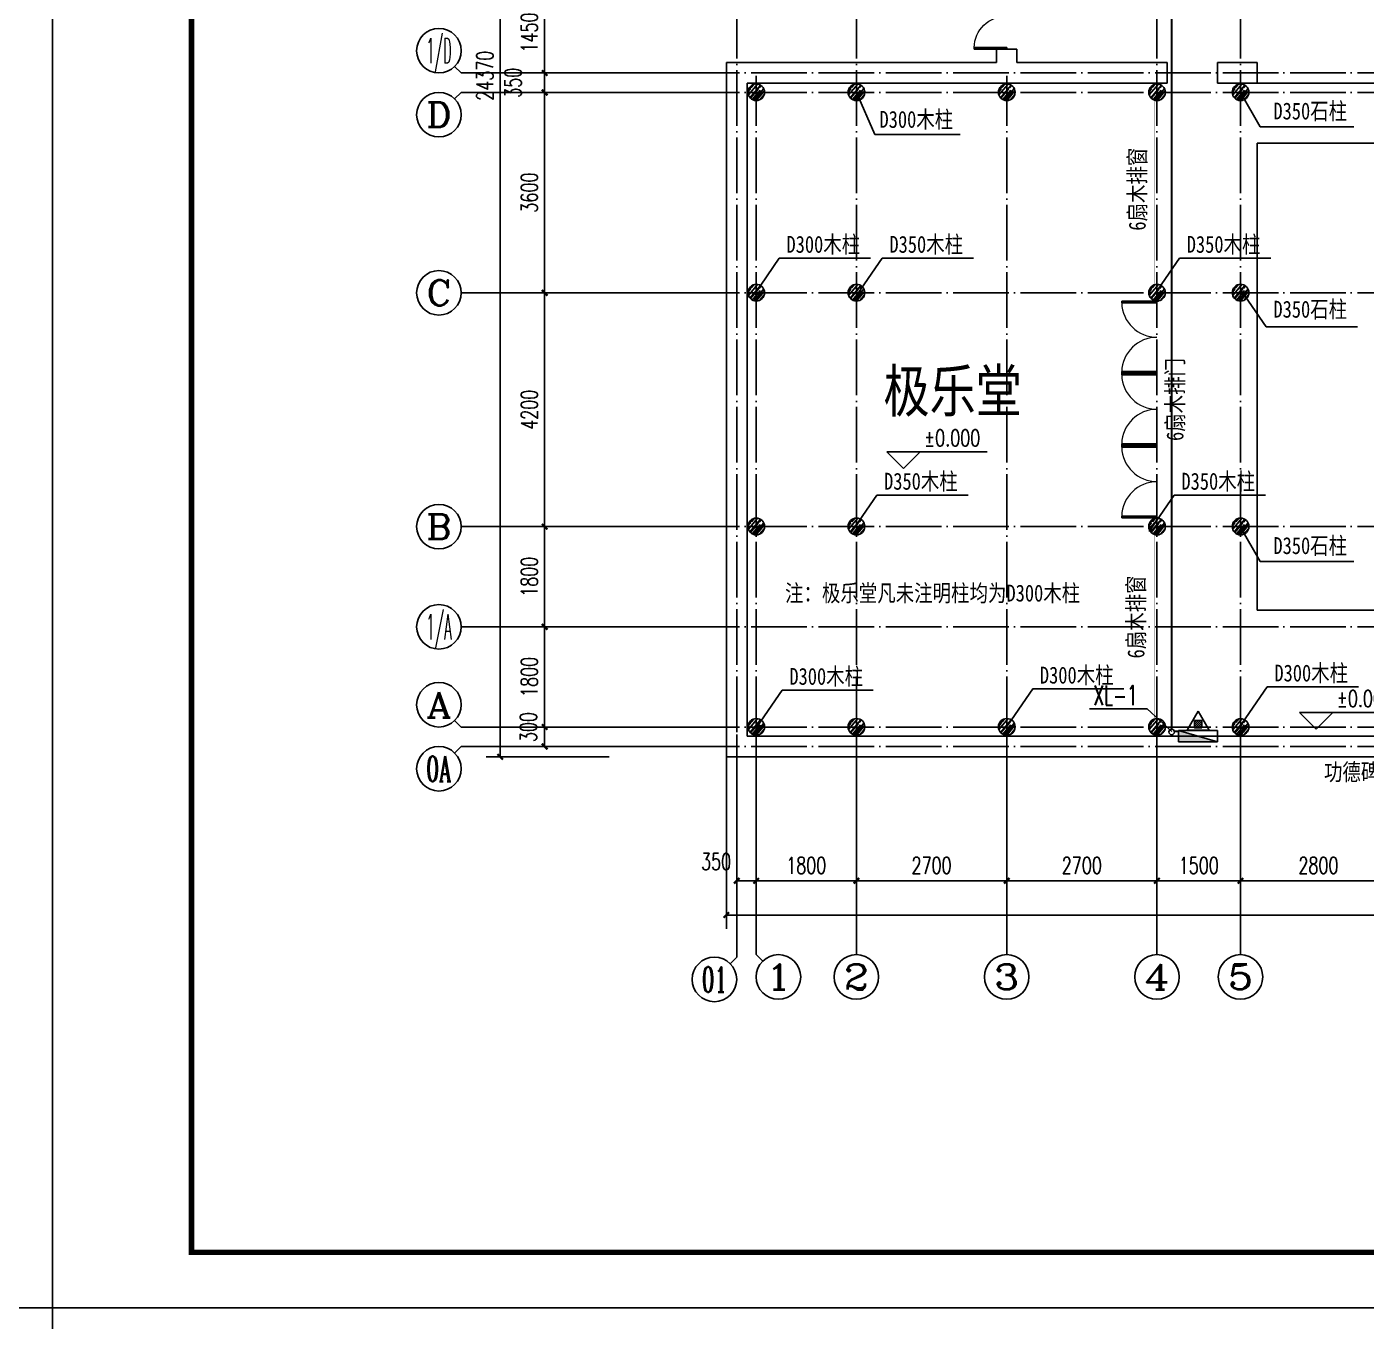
# Model space of a CAD drawing. Extents: x 8254 to 366479, y -216343 to -120021.
# Drawn here: x 96161 to 120223, y -179129 to -155876 of the extents above; entities that cross this region are included whole.
import ezdxf
from ezdxf.enums import TextEntityAlignment as Align

# ---------------------------------------------------------------- set-up
doc = ezdxf.new("R2010")
doc.units = 0
doc.header["$LTSCALE"] = 500
doc.header["$MEASUREMENT"] = 0
doc.linetypes.add('DOTE', pattern=[2.42, 2, -0.2, 0.02, -0.2])
doc.layers.get('0').update_dxf_attribs({"linetype": 'CONTINUOUS'})
doc.layers.get('Defpoints').update_dxf_attribs({"linetype": 'CONTINUOUS'})
for name, color, linetype in [('AXIS', 3, 'CONTINUOUS'), ('AXIS_TEXT', 7, 'CONTINUOUS'), ('DIM_ELEV', 3, 'CONTINUOUS'), ('DIM_消防', 3, 'CONTINUOUS'), ('DOTE', 1, 'DOTE'), ('EQUIP_消火栓', 7, 'CONTINUOUS'), ('EQUIP_消防', 7, 'CONTINUOUS'), ('PIPE-消防', 1, 'TG_X'), ('PUB_DIM', 3, 'CONTINUOUS'), ('PUB_TITLE', 4, 'CONTINUOUS'), ('TWT_TITLE', 7, 'CONTINUOUS'), ('WALL', 130, 'CONTINUOUS'), ('WINDOW', 251, 'CONTINUOUS')]:
    doc.layers.add(name, color=color, linetype=linetype)
doc.styles.add('_TCH_AXIS', font='COMPLEX', dxfattribs={"bigfont": 'GBCBIG'})
doc.styles.add('_TCH_DIM', font='SIMPLEX', dxfattribs={"bigfont": 'GBCBIG'})
doc.styles.add('_TCH_DIM_T3', font='SIMPLEX', dxfattribs={"width": 0.705882, "bigfont": 'GBCBIG'})
doc.styles.add('_TWT_SERIAL', font='COMPLEX', dxfattribs={"width": 0.8, "height": 3.5, "bigfont": 'HZTXT'})
doc.styles.add('COMPLEX', font='COMPLEX')
doc.styles.add('TG_LINETYPE', font='SIMPLEX', dxfattribs={"width": 0.8, "height": 3, "bigfont": 'HZTXT'})
doc.styles.add('宋体', font='SimSun.ttf', dxfattribs={"width": 0.8})
doc.linetypes.add('TG_X', pattern='A,2,-0.3,["X",TG_LINETYPE,S=0.1,R=0,X=-0.23,Y=-0.15],0', length=2.3)
doc.dimstyles.new('_TCH_ARCH&&100', dxfattribs={"dimtxt": 297.5, "dimasz": 100, "dimexe": 250, "dimexo": 300, "dimgap": 126.25, "dimtad": 1, "dimlfac": 0.001, "dimzin": 0, "dimdsep": 46, "dimtxsty": '_TCH_DIM_T3', "dimblk": 'ARCHTICK', "dimcen": 0.09, "dimclrt": 7, "dimazin": 2, "dimtfac": 1, "dimtix": 1, "dimtmove": 2, "dimatfit": 3, "dimfxl": 0, "dimtolj": 1, "dimtzin": 0, "dimarcsym": 0})

# ---------------------------------------------------------------- blocks, each defined once
blk = doc.blocks.new('$DorLib2D$00000002')
for p, q in [((-0.5, 0), (-0.5, 0.4875)), ((-0.475, 0.4875), (-0.5, 0.4875)), ((-0.475, 0), (-0.475, 0.4875)), ((0.475, 0), (0.475, 0.4875)), ((0.475, 0.4875), (0.5, 0.4875)), ((0.5, 0), (0.5, 0.4875)), ((-0.5, 0), (-0.475, 0)), ((0.5, 0), (0.475, 0))]:
    blk.add_line(p, q)
at = {"lineweight": 13}
for centre, start, end in [((-0.4875, 0), 0, 88.53072), ((0.4875, 0), 91.46928, 180)]:
    blk.add_arc(centre, 0.4875, start, end, dxfattribs=at)
blk = doc.blocks.new('grtgrtgrgr')
h = blk.add_hatch()
h.set_pattern_fill('木材', color=251, scale=20, style=0)
h.set_pattern_definition([(50, (-1104.67, -77101.75), (51.847064, 186.24683), [1200, -160, 400, -80]), (50, (-998.27, -77061.75), (-132.93014, 7.10905), [240, -26.4, 480, -60]), (50, (-1064.67, -77033.746), (226.339663, 353.127904), [640, -112, 320, -80])])
h.paths.add_polyline_path([(109115.752, -157052.858, 1), (109415.752, -157052.858, 1)])
h = blk.add_hatch()
h.set_pattern_fill('木材', color=251, scale=20, style=0)
h.set_pattern_definition([(50, (695.33, -77101.75), (51.847064, 186.24683), [1200, -160, 400, -80]), (50, (801.73, -77061.75), (-132.93014, 7.10905), [240, -26.4, 480, -60]), (50, (735.33, -77033.746), (226.339663, 353.127904), [640, -112, 320, -80])])
h.paths.add_polyline_path([(110915.752, -157052.858, 1), (111215.752, -157052.858, 1)])
h = blk.add_hatch()
h.set_pattern_fill('木材', color=251, scale=20, style=0)
h.set_pattern_definition([(50, (3395.33, -77101.75), (51.847064, 186.24683), [1200, -160, 400, -80]), (50, (3501.73, -77061.75), (-132.93014, 7.10905), [240, -26.4, 480, -60]), (50, (3435.33, -77033.746), (226.339663, 353.127904), [640, -112, 320, -80])])
h.paths.add_polyline_path([(113615.752, -157052.858, 1), (113915.752, -157052.858, 1)])
h = blk.add_hatch()
h.set_pattern_fill('木材', color=251, scale=20, style=0)
h.set_pattern_definition([(50, (6095.33, -77101.75), (51.847064, 186.24683), [1200, -160, 400, -80]), (50, (6201.73, -77061.75), (-132.93014, 7.10905), [240, -26.4, 480, -60]), (50, (6135.33, -77033.746), (226.339663, 353.127904), [640, -112, 320, -80])])
h.paths.add_polyline_path([(116315.752, -157052.858, 1), (116615.752, -157052.858, 1)])
h = blk.add_hatch()
h.set_pattern_fill('木材', color=251, scale=20, style=0)
h.set_pattern_definition([(50, (7595.33, -77101.75), (51.847064, 186.24683), [1200, -160, 400, -80]), (50, (7701.73, -77061.75), (-132.93014, 7.10905), [240, -26.4, 480, -60]), (50, (7635.33, -77033.746), (226.339663, 353.127904), [640, -112, 320, -80])])
h.paths.add_polyline_path([(117815.752, -157052.858, 1), (118115.752, -157052.858, 1)])
h = blk.add_hatch()
h.set_pattern_fill('木材', color=251, scale=20, style=0)
h.set_pattern_definition([(50, (-1104.67, -80701.75), (51.847064, 186.24683), [1200, -160, 400, -80]), (50, (-998.27, -80661.75), (-132.93014, 7.10905), [240, -26.4, 480, -60]), (50, (-1064.67, -80633.746), (226.339663, 353.127904), [640, -112, 320, -80])])
h.paths.add_polyline_path([(109115.752, -160652.858, 1), (109415.752, -160652.858, 1)])
h = blk.add_hatch()
h.set_pattern_fill('木材', color=251, scale=20, style=0)
h.set_pattern_definition([(50, (695.33, -80701.75), (51.847064, 186.24683), [1200, -160, 400, -80]), (50, (801.73, -80661.75), (-132.93014, 7.10905), [240, -26.4, 480, -60]), (50, (735.33, -80633.746), (226.339663, 353.127904), [640, -112, 320, -80])])
h.paths.add_polyline_path([(110915.752, -160652.858, 1), (111215.752, -160652.858, 1)])
h = blk.add_hatch()
h.set_pattern_fill('木材', color=251, scale=20, style=0)
h.set_pattern_definition([(50, (6095.33, -80701.75), (51.847064, 186.24683), [1200, -160, 400, -80]), (50, (6201.73, -80661.75), (-132.93014, 7.10905), [240, -26.4, 480, -60]), (50, (6135.33, -80633.746), (226.339663, 353.127904), [640, -112, 320, -80])])
h.paths.add_polyline_path([(116315.752, -160652.858, 1), (116615.752, -160652.858, 1)])
h = blk.add_hatch()
h.set_pattern_fill('木材', color=251, scale=20, style=0)
h.set_pattern_definition([(50, (7595.33, -80701.75), (51.847064, 186.24683), [1200, -160, 400, -80]), (50, (7701.73, -80661.75), (-132.93014, 7.10905), [240, -26.4, 480, -60]), (50, (7635.33, -80633.746), (226.339663, 353.127904), [640, -112, 320, -80])])
h.paths.add_polyline_path([(117815.752, -160652.858, 1), (118115.752, -160652.858, 1)])
h = blk.add_hatch()
h.set_pattern_fill('木材', color=251, scale=20, style=0)
h.set_pattern_definition([(50, (-1104.67, -84901.75), (51.847064, 186.24683), [1200, -160, 400, -80]), (50, (-998.27, -84861.75), (-132.93014, 7.10905), [240, -26.4, 480, -60]), (50, (-1064.67, -84833.746), (226.339663, 353.127904), [640, -112, 320, -80])])
h.paths.add_polyline_path([(109115.752, -164852.858, 1), (109415.752, -164852.858, 1)])
h = blk.add_hatch()
h.set_pattern_fill('木材', color=251, scale=20, style=0)
h.set_pattern_definition([(50, (695.33, -84901.75), (51.847064, 186.24683), [1200, -160, 400, -80]), (50, (801.73, -84861.75), (-132.93014, 7.10905), [240, -26.4, 480, -60]), (50, (735.33, -84833.746), (226.339663, 353.127904), [640, -112, 320, -80])])
h.paths.add_polyline_path([(110915.752, -164852.858, 1), (111215.752, -164852.858, 1)])
h = blk.add_hatch()
h.set_pattern_fill('木材', color=251, scale=20, style=0)
h.set_pattern_definition([(50, (6095.33, -84901.75), (51.847064, 186.24683), [1200, -160, 400, -80]), (50, (6201.73, -84861.75), (-132.93014, 7.10905), [240, -26.4, 480, -60]), (50, (6135.33, -84833.746), (226.339663, 353.127904), [640, -112, 320, -80])])
h.paths.add_polyline_path([(116315.752, -164852.858, 1), (116615.752, -164852.858, 1)])
h = blk.add_hatch()
h.set_pattern_fill('木材', color=251, scale=20, style=0)
h.set_pattern_definition([(50, (7595.33, -84901.75), (51.847064, 186.24683), [1200, -160, 400, -80]), (50, (7701.73, -84861.75), (-132.93014, 7.10905), [240, -26.4, 480, -60]), (50, (7635.33, -84833.746), (226.339663, 353.127904), [640, -112, 320, -80])])
h.paths.add_polyline_path([(117815.752, -164852.858, 1), (118115.752, -164852.858, 1)])
h = blk.add_hatch()
h.set_pattern_fill('木材', color=251, scale=20, style=0)
h.set_pattern_definition([(50, (-1104.67, -88501.75), (51.847064, 186.24683), [1200, -160, 400, -80]), (50, (-998.27, -88461.75), (-132.93014, 7.10905), [240, -26.4, 480, -60]), (50, (-1064.67, -88433.746), (226.339663, 353.127904), [640, -112, 320, -80])])
h.paths.add_polyline_path([(109115.752, -168452.858, 1), (109415.752, -168452.858, 1)])
h = blk.add_hatch()
h.set_pattern_fill('木材', color=251, scale=20, style=0)
h.set_pattern_definition([(50, (695.33, -88501.75), (51.847064, 186.24683), [1200, -160, 400, -80]), (50, (801.73, -88461.75), (-132.93014, 7.10905), [240, -26.4, 480, -60]), (50, (735.33, -88433.746), (226.339663, 353.127904), [640, -112, 320, -80])])
h.paths.add_polyline_path([(110915.752, -168452.858, 1), (111215.752, -168452.858, 1)])
h = blk.add_hatch()
h.set_pattern_fill('木材', color=251, scale=20, style=0)
h.set_pattern_definition([(50, (3395.33, -88501.75), (51.847064, 186.24683), [1200, -160, 400, -80]), (50, (3501.73, -88461.75), (-132.93014, 7.10905), [240, -26.4, 480, -60]), (50, (3435.33, -88433.746), (226.339663, 353.127904), [640, -112, 320, -80])])
h.paths.add_polyline_path([(113615.752, -168452.858, 1), (113915.752, -168452.858, 1)])
h = blk.add_hatch()
h.set_pattern_fill('木材', color=251, scale=20, style=0)
h.set_pattern_definition([(50, (6095.33, -88501.75), (51.847064, 186.24683), [1200, -160, 400, -80]), (50, (6201.73, -88461.75), (-132.93014, 7.10905), [240, -26.4, 480, -60]), (50, (6135.33, -88433.746), (226.339663, 353.127904), [640, -112, 320, -80])])
h.paths.add_polyline_path([(116315.752, -168452.858, 1), (116615.752, -168452.858, 1)])
h = blk.add_hatch()
h.set_pattern_fill('木材', color=251, scale=20, style=0)
h.set_pattern_definition([(50, (7595.33, -88504.39), (51.847064, 186.24683), [1200, -160, 400, -80]), (50, (7701.73, -88464.39), (-132.93014, 7.10905), [240, -26.4, 480, -60]), (50, (7635.33, -88436.393), (226.339663, 353.127904), [640, -112, 320, -80])])
h.paths.add_polyline_path([(117815.752, -168455.504, 1), (118115.752, -168455.504, 1)])
at = {"color": 251}
for p, q in [((111064.227, -157055.504), (111397.377, -157811.39)), ((117964.227, -157055.504), (118316.63, -157673.587)), ((118264.383, -156890.504), (121764.227, -156890.504)), ((111397.377, -157811.39), (112931.347, -157811.39)), ((118316.63, -157673.587), (120001.26, -157673.587)), ((117964.227, -164862.699), (118316.63, -165480.782)), ((118316.63, -165480.782), (120001.26, -165480.782))]:
    blk.add_line(p, q, dxfattribs=at)
at = {"color": 251, "const_width": 2}
for points in [[(116414.227, -157193.731), (116414.227, -160511.985)], [(116514.227, -157192.652), (116514.227, -160510.906)], [(116414.227, -164993.731), (116414.227, -168311.985)], [(116514.227, -164992.652), (116514.227, -168310.906)]]:
    blk.add_lwpolyline(points, dxfattribs=at)
at = {"color": 251}
for points in [[(124879.227, -166355.504), (118264.383, -166355.504), (118264.383, -157968.777), (143464.071, -157968.777), (143464.071, -166355.504), (136949.227, -166355.504)], [(109231, -160684.573), (109679.35, -160031.915), (111316.11, -160031.915)], [(111079.984, -160684.573), (111528.334, -160031.915), (113165.094, -160031.915)], [(116421.491, -160684.573), (116869.84, -160031.915), (118506.601, -160031.915)], [(117978.516, -160612.56), (118426.866, -161265.217), (120063.626, -161265.217)], [(110984.111, -164940.831), (111432.46, -164288.173), (113069.22, -164288.173)], [(116325.617, -164940.831), (116773.967, -164288.173), (118410.727, -164288.173)], [(109283.177, -168445.481), (109731.526, -167792.824), (111368.287, -167792.824)], [(113783.678, -168423.289), (114232.027, -167770.631), (115868.787, -167770.631)], [(117996.206, -168385.687), (118444.555, -167733.03), (120081.316, -167733.03)]]:
    blk.add_lwpolyline(points, dxfattribs=at)
for centre in [(109265.752, -157052.858), (111065.752, -157052.858), (113765.752, -157052.858), (116465.752, -157052.858), (117965.752, -157052.858), (109265.752, -160652.858), (111065.752, -160652.858), (116465.752, -160652.858), (117965.752, -160652.858), (109265.752, -164852.858), (111065.752, -164852.858), (116465.752, -164852.858), (117965.752, -164852.858), (109265.752, -168452.858), (111065.752, -168452.858), (113765.752, -168452.858), (116465.752, -168452.858), (117965.752, -168455.504)]:
    blk.add_circle(centre, 150, dxfattribs=at)
at = {"layer": 'DIM_ELEV', "color": 251}
for p, q in [((111911.007, -163810.95), (111611.007, -163510.95)), ((111611.007, -163510.95), (113411.007, -163510.95)), ((111911.007, -163810.95), (112211.007, -163510.95)), ((119324.636, -168491.899), (119024.636, -168191.899)), ((119024.636, -168191.899), (120824.636, -168191.899)), ((119324.636, -168491.899), (119624.636, -168191.899))]:
    blk.add_line(p, q, dxfattribs=at)
at = {"layer": 'DOTE', "color": 251}
for p, q in [((108914.227, -169755.504), (108914.227, -143155.504)), ((111064.227, -169755.504), (111064.227, -143155.504)), ((116464.227, -169755.504), (116464.227, -143155.504)), ((117964.227, -169755.504), (117964.227, -154655.504)), ((107964.227, -156705.504), (154164.227, -156705.504)), ((109264.227, -169755.504), (109264.227, -156755.504)), ((113764.227, -169755.504), (113764.227, -156755.504)), ((107964.227, -157055.504), (154164.227, -157055.504)), ((107964.227, -160655.504), (154164.227, -160655.504)), ((107964.227, -164855.504), (154164.227, -164855.504)), ((107964.227, -166655.504), (154164.227, -166655.504)), ((107964.227, -168455.504), (154164.227, -168455.504)), ((107964.227, -168805.504), (154164.227, -168805.504))]:
    blk.add_line(p, q, dxfattribs=at)
at = {"layer": 'WALL', "color": 251}
for p, q in [((113949.227, -156280.504), (113579.227, -156280.504)), ((113579.227, -156280.504), (113579.227, -156520.504)), ((113949.227, -156520.504), (113949.227, -156280.504)), ((108729.227, -156520.504), (108729.227, -168990.504)), ((113579.227, -156520.504), (108729.227, -156520.504)), ((116649.227, -156520.504), (113949.227, -156520.504)), ((116649.227, -156890.504), (116649.227, -156520.504)), ((118264.383, -156520.504), (117549.227, -156520.504)), ((117549.227, -156890.504), (117549.227, -156520.504)), ((118264.383, -156890.504), (118264.383, -156520.504)), ((109099.227, -156890.504), (109099.227, -168620.504)), ((113764.227, -156890.504), (109099.227, -156890.504)), ((116649.227, -156890.504), (113764.227, -156890.504)), ((118264.383, -156890.504), (117549.227, -156890.504)), ((116434.227, -160802.85), (116434.227, -160803.648)), ((116494.227, -160802.85), (116434.227, -160802.85)), ((116434.227, -160803.648), (116494.227, -160803.648)), ((116494.227, -160803.648), (116494.227, -160802.85)), ((116494.227, -164697.648), (116434.227, -164697.648)), ((116434.227, -164697.648), (116434.227, -164702.858)), ((116434.227, -164702.858), (116494.227, -164702.858)), ((116494.227, -164702.858), (116494.227, -164697.648)), ((109099.227, -168620.504), (123679.227, -168620.504)), ((108729.227, -168990.504), (124049.227, -168990.504))]:
    blk.add_line(p, q, dxfattribs=at)
at = {"layer": 'WINDOW', "color": 251}
for p, xscale, yscale, zscale, rotation in [((113764.227, -155680.504), 1200, -1200, 1200, 270.0000000000012), ((116464.227, -161453.648), -1300, -1300, -1300, 270), ((116464.227, -162747.648), -1300, -1300, -1300, 270), ((116464.227, -164047.648), -1300, -1300, -1300, 270)]:
    blk.add_blockref('$DorLib2D$00000002', p, dxfattribs=dict(at, xscale=xscale, yscale=yscale, zscale=zscale, rotation=rotation))
at = {"color": 251, "style": '宋体', "width": 0.8}
for s, height, p in [('D300木柱', 303.7975, (111478.901, -157691.326, 1099890)), ('D350石柱', 303.7975, (118555.485, -157540.973, 1099890)), ('D300木柱', 303.7975, (109807.969, -159935.783, 1099890)), ('D350木柱', 303.7975, (111656.953, -159935.783, 1099890)), ('D350木柱', 303.7975, (116998.46, -159935.783, 1099890)), ('D350石柱', 303.7975, (118555.485, -161101.752, 1099890)), ('极乐堂', 759.4937, (111550.046, -162796.151, 1099890)), ('D350木柱', 303.7975, (111561.079, -164192.041, 1099890)), ('D350木柱', 303.7975, (116902.586, -164192.041, 1099890)), ('D350石柱', 303.7975, (118555.485, -165348.168, 1099890)), ('注：极乐堂凡未注明柱均为D300木柱', 303.79747, (109781.921, -166201.014, 1099890)), ('D300木柱', 303.7975, (109860.145, -167696.692, 1099890)), ('D300木柱', 303.7975, (114360.646, -167674.499, 1099890)), ('D300木柱', 303.7975, (118573.174, -167636.898, 1099890)), ('功德碑照壁', 303.7975, (119463.715, -169415.72, 1099890))]:
    blk.add_text(s, height=height, dxfattribs=at).set_placement(p)
for s, p in [('6扇木排窗', (116260.615, -159538.679, 1099890)), ('6扇木排门', (116939.571, -163316.983, 1099890)), ('6扇木排窗', (116238.13, -167222.929, 1099890))]:
    blk.add_text(s, height=303.7975, rotation=90, dxfattribs=at).set_placement(p)
at = {"layer": 'DIM_ELEV', "color": 7, "style": '_TCH_DIM', "width": 0.705882}
for p in [(112281.007, -163410.85), (119694.636, -168091.799)]:
    blk.add_text('%%P0.000', height=297.5, dxfattribs=at).set_placement(p)
blk = doc.blocks.new('$TwtSys$00000546')
h = blk.add_hatch()
h.set_pattern_fill('ANSI31', color=256, scale=200, style=0)
h.set_pattern_definition([(45, (-38543.802, -6670.83), (-17.67767, 17.67767), [])])
h.paths.add_polyline_path([(-65, 174), (65, 174), (65, 44), (-65, 44)])
for points in [[(0, 344), (-198, 0), (198, 0)], [(-65, 174), (65, 174), (65, 44), (-65, 44)]]:
    blk.add_lwpolyline(points, close=True)
blk = doc.blocks.new('_ArchTick')
at = {"color": 0, "linetype": 'ByBlock', "const_width": 0.4}
blk.add_lwpolyline([(-0.5, -0.5), (0.5, 0.5)], dxfattribs=at)
blk = doc.blocks.new('*D210')
at = {"layer": 'Defpoints', "color": 0}
for p in [(104665, -144521), (106922, -144521), (106922, -168991)]:
    blk.add_point(p, dxfattribs=at)
at = {"layer": 'PUB_DIM', "color": 0, "lineweight": -2}
for p, q in [((106622, -144521), (104415, -144521)), ((104665, -168991), (104665, -144521)), ((106622, -168991), (104415, -168991))]:
    blk.add_line(p, q, dxfattribs=at)
at = {"layer": 'PUB_DIM', "color": 0, "lineweight": -2, "xscale": 100, "yscale": 100, "zscale": 100}
for p, rotation in [((104665, -144521), 90), ((104665, -168991), 270)]:
    blk.add_blockref('_ArchTick', p, dxfattribs=dict(at, rotation=rotation))
at = {"layer": 'PUB_DIM', "color": 7, "insert": (104390, -156756), "char_height": 297.5, "attachment_point": 5, "rotation": 90, "style": '_TCH_DIM_T3'}
blk.add_mtext('\\A1;24370', dxfattribs=at)
blk = doc.blocks.new('*D230')
at = {"layer": 'AXIS', "color": 0, "lineweight": -2}
for p, q in [((108914, -169017), (108914, -171467)), ((109264, -169017), (109264, -171467)), ((108914, -171217), (109264, -171217))]:
    blk.add_line(p, q, dxfattribs=at)
at = {"layer": 'Defpoints', "color": 0}
for p in [(108914, -168717), (109264, -168717), (109264, -171217)]:
    blk.add_point(p, dxfattribs=at)
at = {"layer": 'AXIS', "color": 0, "lineweight": -2, "xscale": 100, "yscale": 100, "zscale": 100, "rotation": 180}
blk.add_blockref('_ArchTick', (108914, -171217), dxfattribs=at)
at = {"layer": 'AXIS', "color": 0, "lineweight": -2, "xscale": 100, "yscale": 100, "zscale": 100}
blk.add_blockref('_ArchTick', (109264, -171217), dxfattribs=at)
at = {"layer": 'AXIS', "color": 7, "insert": (108544, -170872), "char_height": 297.5, "attachment_point": 5, "style": '_TCH_DIM_T3'}
blk.add_mtext('\\A1;350', dxfattribs=at)
blk = doc.blocks.new('*D231')
at = {"layer": 'AXIS', "color": 0, "lineweight": -2}
for p, q in [((109264, -169017), (109264, -171467)), ((111064, -169017), (111064, -171467)), ((109264, -171217), (111064, -171217))]:
    blk.add_line(p, q, dxfattribs=at)
at = {"layer": 'Defpoints', "color": 0}
for p in [(109264, -168717), (111064, -168717), (111064, -171217)]:
    blk.add_point(p, dxfattribs=at)
at = {"layer": 'AXIS', "color": 0, "lineweight": -2, "xscale": 100, "yscale": 100, "zscale": 100, "rotation": 180}
blk.add_blockref('_ArchTick', (109264, -171217), dxfattribs=at)
at = {"layer": 'AXIS', "color": 0, "lineweight": -2, "xscale": 100, "yscale": 100, "zscale": 100}
blk.add_blockref('_ArchTick', (111064, -171217), dxfattribs=at)
at = {"layer": 'AXIS', "color": 7, "insert": (110164, -170942), "char_height": 297.5, "attachment_point": 5, "style": '_TCH_DIM_T3'}
blk.add_mtext('\\A1;1800', dxfattribs=at)
blk = doc.blocks.new('*D232')
at = {"layer": 'AXIS', "color": 0, "lineweight": -2}
for p, q in [((111064, -169017), (111064, -171467)), ((113764, -169017), (113764, -171467)), ((111064, -171217), (113764, -171217))]:
    blk.add_line(p, q, dxfattribs=at)
at = {"layer": 'Defpoints', "color": 0}
for p in [(111064, -168717), (113764, -168717), (113764, -171217)]:
    blk.add_point(p, dxfattribs=at)
at = {"layer": 'AXIS', "color": 0, "lineweight": -2, "xscale": 100, "yscale": 100, "zscale": 100, "rotation": 180}
blk.add_blockref('_ArchTick', (111064, -171217), dxfattribs=at)
at = {"layer": 'AXIS', "color": 0, "lineweight": -2, "xscale": 100, "yscale": 100, "zscale": 100}
blk.add_blockref('_ArchTick', (113764, -171217), dxfattribs=at)
at = {"layer": 'AXIS', "color": 7, "insert": (112414, -170942), "char_height": 297.5, "attachment_point": 5, "style": '_TCH_DIM_T3'}
blk.add_mtext('\\A1;2700', dxfattribs=at)
blk = doc.blocks.new('*D233')
at = {"layer": 'AXIS', "color": 0, "lineweight": -2}
for p, q in [((113764, -169017), (113764, -171467)), ((116464, -169017), (116464, -171467)), ((113764, -171217), (116464, -171217))]:
    blk.add_line(p, q, dxfattribs=at)
at = {"layer": 'Defpoints', "color": 0}
for p in [(113764, -168717), (116464, -168717), (116464, -171217)]:
    blk.add_point(p, dxfattribs=at)
at = {"layer": 'AXIS', "color": 0, "lineweight": -2, "xscale": 100, "yscale": 100, "zscale": 100, "rotation": 180}
blk.add_blockref('_ArchTick', (113764, -171217), dxfattribs=at)
at = {"layer": 'AXIS', "color": 0, "lineweight": -2, "xscale": 100, "yscale": 100, "zscale": 100}
blk.add_blockref('_ArchTick', (116464, -171217), dxfattribs=at)
at = {"layer": 'AXIS', "color": 7, "insert": (115114, -170942), "char_height": 297.5, "attachment_point": 5, "style": '_TCH_DIM_T3'}
blk.add_mtext('\\A1;2700', dxfattribs=at)
blk = doc.blocks.new('*D234')
at = {"layer": 'AXIS', "color": 0, "lineweight": -2}
for p, q in [((116464, -169017), (116464, -171467)), ((117964, -169017), (117964, -171467)), ((116464, -171217), (117964, -171217))]:
    blk.add_line(p, q, dxfattribs=at)
at = {"layer": 'Defpoints', "color": 0}
for p in [(116464, -168717), (117964, -168717), (117964, -171217)]:
    blk.add_point(p, dxfattribs=at)
at = {"layer": 'AXIS', "color": 0, "lineweight": -2, "xscale": 100, "yscale": 100, "zscale": 100, "rotation": 180}
blk.add_blockref('_ArchTick', (116464, -171217), dxfattribs=at)
at = {"layer": 'AXIS', "color": 0, "lineweight": -2, "xscale": 100, "yscale": 100, "zscale": 100}
blk.add_blockref('_ArchTick', (117964, -171217), dxfattribs=at)
at = {"layer": 'AXIS', "color": 7, "insert": (117214, -170942), "char_height": 297.5, "attachment_point": 5, "style": '_TCH_DIM_T3'}
blk.add_mtext('\\A1;1500', dxfattribs=at)
blk = doc.blocks.new('*D235')
at = {"layer": 'AXIS', "color": 0, "lineweight": -2}
for p, q in [((117964, -169017), (117964, -171467)), ((120764, -169017), (120764, -171467)), ((117964, -171217), (120764, -171217))]:
    blk.add_line(p, q, dxfattribs=at)
at = {"layer": 'Defpoints', "color": 0}
for p in [(117964, -168717), (120764, -168717), (120764, -171217)]:
    blk.add_point(p, dxfattribs=at)
at = {"layer": 'AXIS', "color": 0, "lineweight": -2, "xscale": 100, "yscale": 100, "zscale": 100, "rotation": 180}
blk.add_blockref('_ArchTick', (117964, -171217), dxfattribs=at)
at = {"layer": 'AXIS', "color": 0, "lineweight": -2, "xscale": 100, "yscale": 100, "zscale": 100}
blk.add_blockref('_ArchTick', (120764, -171217), dxfattribs=at)
at = {"layer": 'AXIS', "color": 7, "insert": (119364, -170942), "char_height": 297.5, "attachment_point": 5, "style": '_TCH_DIM_T3'}
blk.add_mtext('\\A1;2800', dxfattribs=at)
blk = doc.blocks.new('*D255')
at = {"layer": 'AXIS', "color": 0, "lineweight": -2}
for p, q in [((108729, -168832), (108729, -172082)), ((153099, -168832), (153099, -172082)), ((108729, -171832), (153099, -171832))]:
    blk.add_line(p, q, dxfattribs=at)
at = {"layer": 'Defpoints', "color": 0}
for p in [(108729, -168532), (153099, -168532), (153099, -171832)]:
    blk.add_point(p, dxfattribs=at)
at = {"layer": 'AXIS', "color": 0, "lineweight": -2, "xscale": 100, "yscale": 100, "zscale": 100, "rotation": 180}
blk.add_blockref('_ArchTick', (108729, -171832), dxfattribs=at)
at = {"layer": 'AXIS', "color": 0, "lineweight": -2, "xscale": 100, "yscale": 100, "zscale": 100}
blk.add_blockref('_ArchTick', (153099, -171832), dxfattribs=at)
at = {"layer": 'AXIS', "color": 7, "insert": (130914, -171557), "char_height": 297.5, "attachment_point": 5, "style": '_TCH_DIM_T3'}
blk.add_mtext('\\A1;44370', dxfattribs=at)
blk = doc.blocks.new('*D256')
at = {"layer": 'AXIS', "color": 0, "lineweight": -2}
for p, q in [((107664, -168456), (105214, -168456)), ((105464, -168806), (105464, -168456)), ((107664, -168806), (105214, -168806))]:
    blk.add_line(p, q, dxfattribs=at)
at = {"layer": 'Defpoints', "color": 0}
for p in [(105464, -168456), (107964, -168456), (107964, -168806)]:
    blk.add_point(p, dxfattribs=at)
at = {"layer": 'AXIS', "color": 0, "lineweight": -2, "xscale": 100, "yscale": 100, "zscale": 100}
for p, rotation in [((105464, -168456), 90), ((105464, -168806), 270)]:
    blk.add_blockref('_ArchTick', p, dxfattribs=dict(at, rotation=rotation))
at = {"layer": 'AXIS', "color": 7, "insert": (105173, -168456), "char_height": 297.5, "attachment_point": 5, "rotation": 90, "style": '_TCH_DIM_T3'}
blk.add_mtext('\\A1;300', dxfattribs=at)
blk = doc.blocks.new('*D257')
at = {"layer": 'AXIS', "color": 0, "lineweight": -2}
for p, q in [((107664, -166656), (105214, -166656)), ((105464, -168456), (105464, -166656)), ((107664, -168456), (105214, -168456))]:
    blk.add_line(p, q, dxfattribs=at)
at = {"layer": 'Defpoints', "color": 0}
for p in [(105464, -166656), (107964, -166656), (107964, -168456)]:
    blk.add_point(p, dxfattribs=at)
at = {"layer": 'AXIS', "color": 0, "lineweight": -2, "xscale": 100, "yscale": 100, "zscale": 100}
for p, rotation in [((105464, -166656), 90), ((105464, -168456), 270)]:
    blk.add_blockref('_ArchTick', p, dxfattribs=dict(at, rotation=rotation))
at = {"layer": 'AXIS', "color": 7, "insert": (105189, -167556), "char_height": 297.5, "attachment_point": 5, "rotation": 90, "style": '_TCH_DIM_T3'}
blk.add_mtext('\\A1;1800', dxfattribs=at)
blk = doc.blocks.new('*D258')
at = {"layer": 'AXIS', "color": 0, "lineweight": -2}
for p, q in [((107664, -164856), (105214, -164856)), ((105464, -166656), (105464, -164856)), ((107664, -166656), (105214, -166656))]:
    blk.add_line(p, q, dxfattribs=at)
at = {"layer": 'Defpoints', "color": 0}
for p in [(105464, -164856), (107964, -164856), (107964, -166656)]:
    blk.add_point(p, dxfattribs=at)
at = {"layer": 'AXIS', "color": 0, "lineweight": -2, "xscale": 100, "yscale": 100, "zscale": 100}
for p, rotation in [((105464, -164856), 90), ((105464, -166656), 270)]:
    blk.add_blockref('_ArchTick', p, dxfattribs=dict(at, rotation=rotation))
at = {"layer": 'AXIS', "color": 7, "insert": (105189, -165756), "char_height": 297.5, "attachment_point": 5, "rotation": 90, "style": '_TCH_DIM_T3'}
blk.add_mtext('\\A1;1800', dxfattribs=at)
blk = doc.blocks.new('*D259')
at = {"layer": 'AXIS', "color": 0, "lineweight": -2}
for p, q in [((107664, -160656), (105214, -160656)), ((105464, -164856), (105464, -160656)), ((107664, -164856), (105214, -164856))]:
    blk.add_line(p, q, dxfattribs=at)
at = {"layer": 'Defpoints', "color": 0}
for p in [(105464, -160656), (107964, -160656), (107964, -164856)]:
    blk.add_point(p, dxfattribs=at)
at = {"layer": 'AXIS', "color": 0, "lineweight": -2, "xscale": 100, "yscale": 100, "zscale": 100}
for p, rotation in [((105464, -160656), 90), ((105464, -164856), 270)]:
    blk.add_blockref('_ArchTick', p, dxfattribs=dict(at, rotation=rotation))
at = {"layer": 'AXIS', "color": 7, "insert": (105189, -162756), "char_height": 297.5, "attachment_point": 5, "rotation": 90, "style": '_TCH_DIM_T3'}
blk.add_mtext('\\A1;4200', dxfattribs=at)
blk = doc.blocks.new('*D260')
at = {"layer": 'AXIS', "color": 0, "lineweight": -2}
for p, q in [((107664, -157056), (105214, -157056)), ((105464, -160656), (105464, -157056)), ((107664, -160656), (105214, -160656))]:
    blk.add_line(p, q, dxfattribs=at)
at = {"layer": 'Defpoints', "color": 0}
for p in [(105464, -157056), (107964, -157056), (107964, -160656)]:
    blk.add_point(p, dxfattribs=at)
at = {"layer": 'AXIS', "color": 0, "lineweight": -2, "xscale": 100, "yscale": 100, "zscale": 100}
for p, rotation in [((105464, -157056), 90), ((105464, -160656), 270)]:
    blk.add_blockref('_ArchTick', p, dxfattribs=dict(at, rotation=rotation))
at = {"layer": 'AXIS', "color": 7, "insert": (105189, -158856), "char_height": 297.5, "attachment_point": 5, "rotation": 90, "style": '_TCH_DIM_T3'}
blk.add_mtext('\\A1;3600', dxfattribs=at)
blk = doc.blocks.new('*D261')
at = {"layer": 'AXIS', "color": 0, "lineweight": -2}
for p, q in [((107664, -156706), (105214, -156706)), ((105464, -157056), (105464, -156706)), ((107664, -157056), (105214, -157056))]:
    blk.add_line(p, q, dxfattribs=at)
at = {"layer": 'Defpoints', "color": 0}
for p in [(105464, -156706), (107964, -156706), (107964, -157056)]:
    blk.add_point(p, dxfattribs=at)
at = {"layer": 'AXIS', "color": 0, "lineweight": -2, "xscale": 100, "yscale": 100, "zscale": 100}
for p, rotation in [((105464, -156706), 90), ((105464, -157056), 270)]:
    blk.add_blockref('_ArchTick', p, dxfattribs=dict(at, rotation=rotation))
at = {"layer": 'AXIS', "color": 7, "insert": (104897, -156881), "char_height": 297.5, "attachment_point": 5, "rotation": 90, "style": '_TCH_DIM_T3'}
blk.add_mtext('\\A1;350', dxfattribs=at)
blk = doc.blocks.new('*D262')
at = {"layer": 'AXIS', "color": 0, "lineweight": -2}
for p, q in [((107664, -155256), (105214, -155256)), ((105464, -156706), (105464, -155256)), ((107664, -156706), (105214, -156706))]:
    blk.add_line(p, q, dxfattribs=at)
at = {"layer": 'Defpoints', "color": 0}
for p in [(105464, -155256), (107964, -155256), (107964, -156706)]:
    blk.add_point(p, dxfattribs=at)
at = {"layer": 'AXIS', "color": 0, "lineweight": -2, "xscale": 100, "yscale": 100, "zscale": 100}
for p, rotation in [((105464, -155256), 90), ((105464, -156706), 270)]:
    blk.add_blockref('_ArchTick', p, dxfattribs=dict(at, rotation=rotation))
at = {"layer": 'AXIS', "color": 7, "insert": (105189, -155981), "char_height": 297.5, "attachment_point": 5, "rotation": 90, "style": '_TCH_DIM_T3'}
blk.add_mtext('\\A1;1450', dxfattribs=at)
blk = doc.blocks.new('_AXISO')
blk.add_circle((0, 0), 0.5)
at = {"layer": 'AXIS_TEXT', "style": 'COMPLEX', "width": 1.041667}
blk.add_attdef('A', text='', height=0.56, dxfattribs=at).set_placement((-0.25, -0.28), (0.25, -0.28), align=Align.FIT)
blk = doc.blocks.new('$TwtSys$00000434')
for p, q in [((-0.5, 0.5), (-0.5, -0.5)), ((-0.5, -0.5), (0.5, 0.5)), ((0.5, 0.5), (-0.5, 0.5)), ((0.5, -0.5), (0.5, 0.5)), ((-0.5, -0.5), (0.5, -0.5))]:
    blk.add_line(p, q)
blk.add_solid([(0.5, -0.5), (0.5, 0.5), (-0.5, -0.5)])

msp = doc.modelspace()

# ---------------------------------------------------------------- linework, layer by layer
at = {"layer": 'AXIS'}
for p, q in [((103847.07, -156588.347), (103964.227, -156705.504)), ((107964.227, -156705.504), (103964.227, -156705.504)), ((103847.07, -157172.661), (103964.227, -157055.504)), ((107964.227, -157055.504), (103964.227, -157055.504)), ((107964.227, -160655.504), (103964.227, -160655.504)), ((107964.227, -164855.504), (103964.227, -164855.504)), ((107964.227, -166655.504), (103964.227, -166655.504)), ((103847.07, -168338.347), (103964.227, -168455.504)), ((107964.227, -168455.504), (103964.227, -168455.504)), ((108914.227, -168589.388), (108914.227, -172589.388)), ((109264.227, -168544.376), (109264.227, -172544.376)), ((111064.227, -168544.376), (111064.227, -172544.376)), ((113764.227, -168544.376), (113764.227, -172544.376)), ((116464.227, -168544.376), (116464.227, -172544.376)), ((117964.227, -168544.376), (117964.227, -172544.376)), ((103847.07, -168922.661), (103964.227, -168805.504)), ((107964.227, -168805.504), (103964.227, -168805.504)), ((108797.07, -172706.545), (108914.227, -172589.388)), ((109381.384, -172661.533), (109264.227, -172544.376))]:
    msp.add_line(p, q, dxfattribs=at)
at = {"layer": 'DIM_消防'}
for p, q in [((116287.051, -168129.909), (115251.228, -168129.909)), ((116727.938, -168533.202), (116287.051, -168129.909))]:
    msp.add_line(p, q, dxfattribs=at)
at = {"layer": 'PIPE-消防', "linetype": 'TG_X', "const_width": 35}
msp.add_lwpolyline([(116727.938, -168493.564), (116727.938, -143937.616)], dxfattribs=at)
at = {"layer": 'PIPE-消防', "linetype": 'Continuous', "const_width": 35}
msp.add_lwpolyline([(116771.342, -168533.202), (116852.686, -168533.202)], dxfattribs=at)
at = {"layer": 'PIPE-消防', "linetype": 'Continuous'}
msp.add_circle((116727.938, -168543.564), 50, dxfattribs=at)
at = {"layer": 'PUB_TITLE'}
for points in [[(37221.08, -178891.405), (96621.08, -178891.405), (96621.08, -136891.405), (37221.08, -136891.405)], [(37221.08, -178891.405), (96621.08, -178891.405), (96621.08, -136891.405), (37221.08, -136891.405)], [(96621.08, -178891.405), (170921.08, -178891.405), (170921.08, -136891.405), (96621.08, -136891.405)]]:
    msp.add_lwpolyline(points, close=True, dxfattribs=at)
at = {"layer": 'PUB_TITLE', "const_width": 100}
msp.add_lwpolyline([(99121.08, -177891.405), (169921.08, -177891.405), (169921.08, -137891.405), (99121.08, -137891.405)], close=True, dxfattribs=at)
at = {"layer": 'TWT_TITLE'}
msp.add_lwpolyline([(96621.08, -199891.405), (126321.08, -199891.405), (126321.08, -178891.405), (96621.08, -178891.405)], close=True, dxfattribs=at)

# ---------------------------------------------------------------- block references
msp.add_blockref('grtgrtgrgr', (0, 0))
at = {"layer": 'AXIS'}
ref = msp.add_blockref('_AXISO', (103564.227, -156305.504), dxfattribs=dict(at, xscale=800, yscale=800, zscale=800))
ref.add_attrib('A', '1/D', dxfattribs={"layer": 'AXIS_TEXT', "height": 452.5483, "style": '_TCH_AXIS', "width": 0.388889}).set_placement((103337.953, -156531.778), (103790.501, -156531.778), align=Align.FIT)
ref = msp.add_blockref('_AXISO', (103564.227, -157455.504), dxfattribs=dict(at, xscale=800, yscale=800, zscale=800))
ref.add_attrib('A', 'D', dxfattribs={"layer": 'AXIS_TEXT', "height": 452.548, "style": '_TCH_AXIS', "width": 1.235294}).set_placement((103337.953, -157681.778), (103790.501, -157681.778), align=Align.FIT)
ref = msp.add_blockref('_AXISO', (103564.227, -160655.504), dxfattribs=dict(at, xscale=800, yscale=800, zscale=800))
ref.add_attrib('A', 'C', dxfattribs={"layer": 'AXIS_TEXT', "height": 452.548, "style": '_TCH_AXIS', "width": 1.4}).set_placement((103337.953, -160881.778), (103790.501, -160881.778), align=Align.FIT)
ref = msp.add_blockref('_AXISO', (103564.227, -164855.504), dxfattribs=dict(at, xscale=800, yscale=800, zscale=800))
ref.add_attrib('A', 'B', dxfattribs={"layer": 'AXIS_TEXT', "height": 452.548, "style": '_TCH_AXIS', "width": 1.235294}).set_placement((103337.953, -165081.778), (103790.501, -165081.778), align=Align.FIT)
ref = msp.add_blockref('_AXISO', (103564.227, -166655.504), dxfattribs=dict(at, xscale=800, yscale=800, zscale=800))
ref.add_attrib('A', '1/A', dxfattribs={"layer": 'AXIS_TEXT', "height": 452.5483, "style": '_TCH_AXIS', "width": 0.381818}).set_placement((103337.953, -166881.778), (103790.501, -166881.778), align=Align.FIT)
ref = msp.add_blockref('_AXISO', (103564.227, -168055.504), dxfattribs=dict(at, xscale=800, yscale=800, zscale=800))
ref.add_attrib('A', 'A', dxfattribs={"layer": 'AXIS_TEXT', "height": 452.548, "style": '_TCH_AXIS', "width": 1.166667}).set_placement((103337.953, -168281.778), (103790.501, -168281.778), align=Align.FIT)
ref = msp.add_blockref('_AXISO', (103564.227, -169205.504), dxfattribs=dict(at, xscale=800, yscale=800, zscale=800))
ref.add_attrib('A', '0A', dxfattribs={"layer": 'AXIS_TEXT', "height": 452.5483, "style": '_TCH_AXIS', "width": 0.552632}).set_placement((103337.953, -169431.778), (103790.501, -169431.778), align=Align.FIT)
ref = msp.add_blockref('_AXISO', (108514.227, -172989.388), dxfattribs=dict(at, xscale=800, yscale=800, zscale=800))
ref.add_attrib('A', '01', dxfattribs={"layer": 'AXIS_TEXT', "height": 452.5483, "style": '_TCH_AXIS', "width": 0.724138}).set_placement((108287.953, -173215.662), (108740.501, -173215.662), align=Align.FIT)
ref = msp.add_blockref('_AXISO', (109664.227, -172944.376), dxfattribs=dict(at, xscale=800, yscale=800, zscale=800))
ref.add_attrib('A', '1', dxfattribs={"layer": 'AXIS_TEXT', "height": 452.548, "style": '_TCH_AXIS', "width": 2.333333}).set_placement((109437.953, -173170.65), (109890.501, -173170.65), align=Align.FIT)
ref = msp.add_blockref('_AXISO', (111064.227, -172944.376), dxfattribs=dict(at, xscale=800, yscale=800, zscale=800))
ref.add_attrib('A', '2', dxfattribs={"layer": 'AXIS_TEXT', "height": 452.548, "style": '_TCH_AXIS', "width": 1.5}).set_placement((110837.953, -173170.65), (111290.501, -173170.65), align=Align.FIT)
ref = msp.add_blockref('_AXISO', (113764.227, -172944.376), dxfattribs=dict(at, xscale=800, yscale=800, zscale=800))
ref.add_attrib('A', '3', dxfattribs={"layer": 'AXIS_TEXT', "height": 452.548, "style": '_TCH_AXIS', "width": 1.5}).set_placement((113537.953, -173170.65), (113990.501, -173170.65), align=Align.FIT)
ref = msp.add_blockref('_AXISO', (116464.227, -172944.376), dxfattribs=dict(at, xscale=800, yscale=800, zscale=800))
ref.add_attrib('A', '4', dxfattribs={"layer": 'AXIS_TEXT', "height": 452.548, "style": '_TCH_AXIS', "width": 1.3125}).set_placement((116237.953, -173170.65), (116690.501, -173170.65), align=Align.FIT)
ref = msp.add_blockref('_AXISO', (117964.227, -172944.376), dxfattribs=dict(at, xscale=800, yscale=800, zscale=800))
ref.add_attrib('A', '5', dxfattribs={"layer": 'AXIS_TEXT', "height": 452.548, "style": '_TCH_AXIS', "width": 1.5}).set_placement((117737.953, -173170.65), (118190.501, -173170.65), align=Align.FIT)
at = {"layer": 'EQUIP_消火栓', "xscale": 700, "yscale": -200, "zscale": 700, "rotation": 179.9999999999992}
msp.add_blockref('$TwtSys$00000434', (117202.686, -168620.504), dxfattribs=at)
at = {"layer": 'EQUIP_消防'}
msp.add_blockref('$TwtSys$00000546', (117202.686, -168513.523), dxfattribs=at)

# ---------------------------------------------------------------- texts
at = {"layer": 'DIM_消防', "color": 7, "style": '_TWT_SERIAL', "width": 0.64}
msp.add_text('XL-1', height=350, dxfattribs=at).set_placement((115321.228, -168059.909))

# ---------------------------------------------------------------- dimensions: what is measured, and where the dimension line sits
at = {"layer": 'AXIS'}
for p1, p2, distance, text, picture, middle in [((107964.227, -156705.504), (107964.227, -155255.504), 2500, '1450', '*D262', (105189.227, -155980.504)), ((107964.227, -160655.504), (107964.227, -157055.504), 2500, '3600', '*D260', (105189.227, -158855.504)), ((107964.227, -164855.504), (107964.227, -160655.504), 2500, '4200', '*D259', (105189.227, -162755.504)), ((107964.227, -166655.504), (107964.227, -164855.504), 2500, '1800', '*D258', (105189.227, -165755.504)), ((107964.227, -168455.504), (107964.227, -166655.504), 2500, '1800', '*D257', (105189.227, -167555.504)), ((108729.227, -168531.859), (153099.227, -168531.859), -3300, '44370', '*D255', (130914.227, -171556.859)), ((109264.227, -168717.373), (111064.227, -168717.373), -2500, '1800', '*D231', (110164.227, -170942.373)), ((111064.227, -168717.373), (113764.227, -168717.373), -2500, '2700', '*D232', (112414.227, -170942.373)), ((113764.227, -168717.373), (116464.227, -168717.373), -2500, '2700', '*D233', (115114.227, -170942.373)), ((116464.227, -168717.373), (117964.227, -168717.373), -2500, '1500', '*D234', (117214.227, -170942.373)), ((117964.227, -168717.373), (120764.227, -168717.373), -2500, '2800', '*D235', (119364.227, -170942.373))]:
    dim = msp.add_aligned_dim(p1=p1, p2=p2, distance=distance, text=text, dimstyle='_TCH_ARCH&&100', override={"dimpost": 'M'}, dxfattribs=at)
    dim.commit()
    dim.dimension.update_dxf_attribs({"geometry": picture, "text_midpoint": middle})
for base, p1, p2, angle, text, picture, middle in [((105464.227, -156705.504), (107964.227, -157055.504), (107964.227, -156705.504), 90, '350', '*D261', (104896.727, -156880.504)), ((105464.227, -168455.504), (107964.227, -168805.504), (107964.227, -168455.504), 90, '300', '*D256', (105172.791, -168455.504)), ((109264.227, -171217.373), (108914.227, -168717.373), (109264.227, -168717.373), 0, '350', '*D230', (108544.227, -170872.373))]:
    dim = msp.add_linear_dim(base=base, p1=p1, p2=p2, angle=angle, text=text, dimstyle='_TCH_ARCH&&100', override={"dimpost": 'M'}, dxfattribs=at)
    dim.commit()
    dim.dimension.update_dxf_attribs({"geometry": picture, "text_midpoint": middle, "dimtype": 129})
at = {"layer": 'PUB_DIM'}
dim = msp.add_aligned_dim(p1=(106921.83, -168990.504), p2=(106921.83, -144520.504), distance=2257.123, text='24370', dimstyle='_TCH_ARCH&&100', override={"dimpost": 'M'}, dxfattribs=at)
dim.commit()
dim.dimension.update_dxf_attribs({"geometry": '*D210', "text_midpoint": (104389.707, -156755.504)})

doc.saveas('drawing.dxf')
